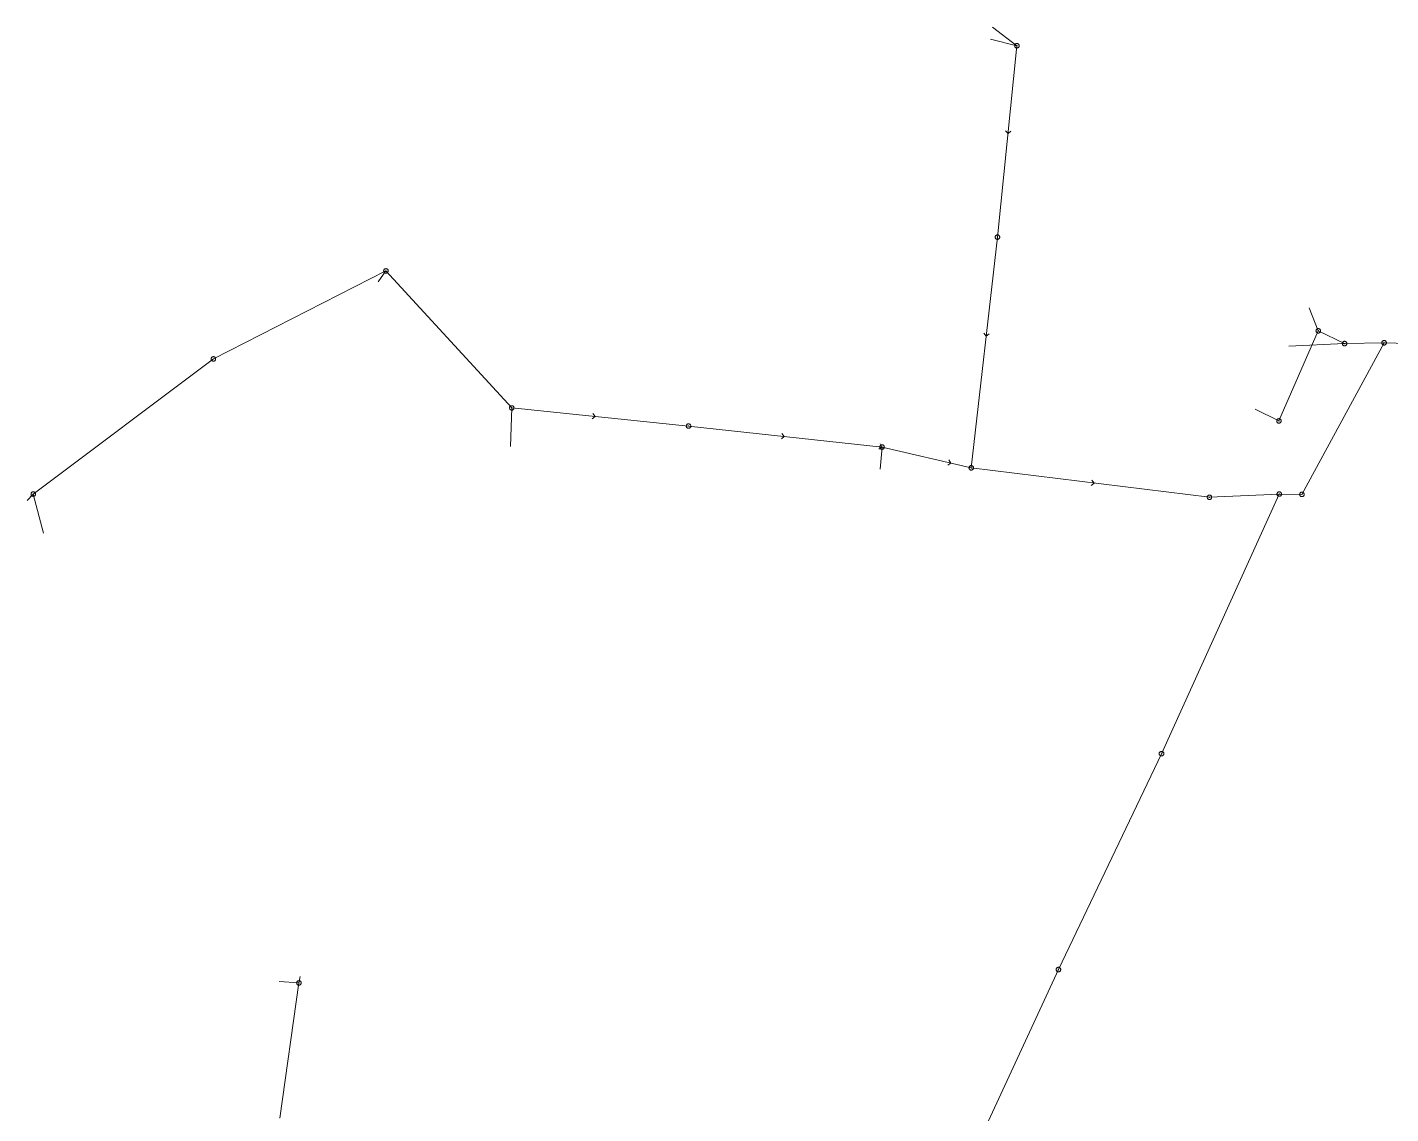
# Model space of a CAD drawing. Header units: metres. Extents: x 25504150 to 25508618, y 6694193 to 6702753.
# Drawn here: x 25504972.4 to 25505248.5, y 6697766 to 6697986.1 of the extents above; entities that cross this region are included whole.
import ezdxf

# ---------------------------------------------------------------- set-up
doc = ezdxf.new("R2010")
doc.units = ezdxf.units.M
for name, pattern in [('Sewer_node', [0]), ('Viemariputket', [0]), ('Viemarivarusteet', [0])]:
    doc.linetypes.add(name, pattern=pattern)
for name, color, linetype, lineweight in [('Sewer_node', 7, 'Sewer_node', 0), ('Viemariputket', 7, 'Viemariputket', 0), ('Viemarivarusteet', 7, 'Viemarivarusteet', 0)]:
    doc.layers.add(name, color=color, linetype=linetype, lineweight=lineweight)

msp = doc.modelspace()

# ---------------------------------------------------------------- linework, layer by layer
at = {"layer": 'Sewer_node', "color": 46, "linetype": 'Continuous', "true_color": 0x7f5f00, "flags": 128}
for points, elevation in [([(25505173.29, 6697982.38), (25505173.28, 6697982.45), (25505173.27, 6697982.52), (25505173.24, 6697982.59), (25505173.2, 6697982.65), (25505173.16, 6697982.71), (25505173.1, 6697982.75), (25505173.04, 6697982.79), (25505172.97, 6697982.82), (25505172.9, 6697982.83), (25505172.83, 6697982.84), (25505172.76, 6697982.83), (25505172.69, 6697982.82), (25505172.62, 6697982.79), (25505172.56, 6697982.75), (25505172.5, 6697982.71), (25505172.46, 6697982.65), (25505172.42, 6697982.59), (25505172.39, 6697982.52), (25505172.38, 6697982.45), (25505172.37, 6697982.38), (25505172.38, 6697982.31), (25505172.39, 6697982.24), (25505172.42, 6697982.17), (25505172.46, 6697982.11), (25505172.5, 6697982.05), (25505172.56, 6697982.01), (25505172.62, 6697981.97), (25505172.69, 6697981.94), (25505172.76, 6697981.93), (25505172.83, 6697981.92), (25505172.9, 6697981.93), (25505172.97, 6697981.94), (25505173.04, 6697981.97), (25505173.1, 6697982.01), (25505173.16, 6697982.05), (25505173.2, 6697982.11), (25505173.24, 6697982.17), (25505173.27, 6697982.24), (25505173.28, 6697982.31)], 41.85), ([(25505169.34, 6697943.6), (25505169.33, 6697943.67), (25505169.32, 6697943.74), (25505169.29, 6697943.81), (25505169.25, 6697943.87), (25505169.21, 6697943.93), (25505169.15, 6697943.97), (25505169.09, 6697944.01), (25505169.02, 6697944.04), (25505168.95, 6697944.05), (25505168.88, 6697944.06), (25505168.81, 6697944.05), (25505168.74, 6697944.04), (25505168.67, 6697944.01), (25505168.61, 6697943.97), (25505168.55, 6697943.93), (25505168.51, 6697943.87), (25505168.47, 6697943.81), (25505168.44, 6697943.74), (25505168.43, 6697943.67), (25505168.42, 6697943.6), (25505168.43, 6697943.53), (25505168.44, 6697943.46), (25505168.47, 6697943.39), (25505168.51, 6697943.33), (25505168.55, 6697943.27), (25505168.61, 6697943.23), (25505168.67, 6697943.19), (25505168.74, 6697943.16), (25505168.81, 6697943.15), (25505168.88, 6697943.14), (25505168.95, 6697943.15), (25505169.02, 6697943.16), (25505169.09, 6697943.19), (25505169.15, 6697943.23), (25505169.21, 6697943.27), (25505169.25, 6697943.33), (25505169.29, 6697943.39), (25505169.32, 6697943.46), (25505169.33, 6697943.53)], 40.78), ([(25505045.46, 6697936.76), (25505045.45, 6697936.83), (25505045.44, 6697936.9), (25505045.41, 6697936.97), (25505045.37, 6697937.03), (25505045.33, 6697937.09), (25505045.27, 6697937.13), (25505045.21, 6697937.17), (25505045.14, 6697937.2), (25505045.07, 6697937.21), (25505045, 6697937.22), (25505044.93, 6697937.21), (25505044.86, 6697937.2), (25505044.79, 6697937.17), (25505044.73, 6697937.13), (25505044.67, 6697937.09), (25505044.63, 6697937.03), (25505044.59, 6697936.97), (25505044.56, 6697936.9), (25505044.55, 6697936.83), (25505044.54, 6697936.76), (25505044.55, 6697936.69), (25505044.56, 6697936.62), (25505044.59, 6697936.55), (25505044.63, 6697936.49), (25505044.67, 6697936.43), (25505044.73, 6697936.39), (25505044.79, 6697936.35), (25505044.86, 6697936.32), (25505044.93, 6697936.31), (25505045, 6697936.3), (25505045.07, 6697936.31), (25505045.14, 6697936.32), (25505045.21, 6697936.35), (25505045.27, 6697936.39), (25505045.33, 6697936.43), (25505045.37, 6697936.49), (25505045.41, 6697936.55), (25505045.44, 6697936.62), (25505045.45, 6697936.69)], 44.51), ([(25505234.32, 6697924.62), (25505234.31, 6697924.69), (25505234.3, 6697924.76), (25505234.27, 6697924.83), (25505234.23, 6697924.89), (25505234.19, 6697924.95), (25505234.13, 6697924.99), (25505234.07, 6697925.03), (25505234, 6697925.06), (25505233.93, 6697925.07), (25505233.86, 6697925.08), (25505233.79, 6697925.07), (25505233.72, 6697925.06), (25505233.65, 6697925.03), (25505233.59, 6697924.99), (25505233.53, 6697924.95), (25505233.49, 6697924.89), (25505233.45, 6697924.83), (25505233.42, 6697924.76), (25505233.41, 6697924.69), (25505233.4, 6697924.62), (25505233.41, 6697924.55), (25505233.42, 6697924.48), (25505233.45, 6697924.41), (25505233.49, 6697924.35), (25505233.53, 6697924.29), (25505233.59, 6697924.25), (25505233.65, 6697924.21), (25505233.72, 6697924.18), (25505233.79, 6697924.17), (25505233.86, 6697924.16), (25505233.93, 6697924.17), (25505234, 6697924.18), (25505234.07, 6697924.21), (25505234.13, 6697924.25), (25505234.19, 6697924.29), (25505234.23, 6697924.35), (25505234.27, 6697924.41), (25505234.3, 6697924.48), (25505234.31, 6697924.55)], 40.26), ([(25505239.66, 6697922.05), (25505239.65, 6697922.12), (25505239.64, 6697922.19), (25505239.61, 6697922.26), (25505239.57, 6697922.32), (25505239.53, 6697922.38), (25505239.47, 6697922.42), (25505239.41, 6697922.46), (25505239.34, 6697922.49), (25505239.27, 6697922.5), (25505239.2, 6697922.51), (25505239.13, 6697922.5), (25505239.06, 6697922.49), (25505238.99, 6697922.46), (25505238.93, 6697922.42), (25505238.87, 6697922.38), (25505238.83, 6697922.32), (25505238.79, 6697922.26), (25505238.76, 6697922.19), (25505238.75, 6697922.12), (25505238.74, 6697922.05), (25505238.75, 6697921.98), (25505238.76, 6697921.91), (25505238.79, 6697921.84), (25505238.83, 6697921.78), (25505238.87, 6697921.72), (25505238.93, 6697921.68), (25505238.99, 6697921.64), (25505239.06, 6697921.61), (25505239.13, 6697921.6), (25505239.2, 6697921.59), (25505239.27, 6697921.6), (25505239.34, 6697921.61), (25505239.41, 6697921.64), (25505239.47, 6697921.68), (25505239.53, 6697921.72), (25505239.57, 6697921.78), (25505239.61, 6697921.84), (25505239.64, 6697921.91), (25505239.65, 6697921.98)], 40.04), ([(25505247.67, 6697922.19), (25505247.66, 6697922.26), (25505247.65, 6697922.33), (25505247.62, 6697922.4), (25505247.58, 6697922.46), (25505247.54, 6697922.52), (25505247.48, 6697922.56), (25505247.42, 6697922.6), (25505247.35, 6697922.63), (25505247.28, 6697922.64), (25505247.21, 6697922.65), (25505247.14, 6697922.64), (25505247.07, 6697922.63), (25505247, 6697922.6), (25505246.94, 6697922.56), (25505246.88, 6697922.52), (25505246.84, 6697922.46), (25505246.8, 6697922.4), (25505246.77, 6697922.33), (25505246.76, 6697922.26), (25505246.75, 6697922.19), (25505246.76, 6697922.12), (25505246.77, 6697922.05), (25505246.8, 6697921.98), (25505246.84, 6697921.92), (25505246.88, 6697921.86), (25505246.94, 6697921.82), (25505247, 6697921.78), (25505247.07, 6697921.75), (25505247.14, 6697921.74), (25505247.21, 6697921.73), (25505247.28, 6697921.74), (25505247.35, 6697921.75), (25505247.42, 6697921.78), (25505247.48, 6697921.82), (25505247.54, 6697921.86), (25505247.58, 6697921.92), (25505247.62, 6697921.98), (25505247.65, 6697922.05), (25505247.66, 6697922.12)], 39.48), ([(25505010.51, 6697918.93), (25505010.5, 6697919), (25505010.49, 6697919.07), (25505010.46, 6697919.14), (25505010.42, 6697919.2), (25505010.38, 6697919.26), (25505010.32, 6697919.3), (25505010.26, 6697919.34), (25505010.19, 6697919.37), (25505010.12, 6697919.38), (25505010.05, 6697919.39), (25505009.98, 6697919.38), (25505009.91, 6697919.37), (25505009.84, 6697919.34), (25505009.78, 6697919.3), (25505009.72, 6697919.26), (25505009.68, 6697919.2), (25505009.64, 6697919.14), (25505009.61, 6697919.07), (25505009.6, 6697919), (25505009.59, 6697918.93), (25505009.6, 6697918.86), (25505009.61, 6697918.79), (25505009.64, 6697918.72), (25505009.68, 6697918.66), (25505009.72, 6697918.6), (25505009.78, 6697918.56), (25505009.84, 6697918.52), (25505009.91, 6697918.49), (25505009.98, 6697918.48), (25505010.05, 6697918.47), (25505010.12, 6697918.48), (25505010.19, 6697918.49), (25505010.26, 6697918.52), (25505010.32, 6697918.56), (25505010.38, 6697918.6), (25505010.42, 6697918.66), (25505010.46, 6697918.72), (25505010.49, 6697918.79), (25505010.5, 6697918.86)], 46.02), ([(25505070.94, 6697908.99), (25505070.93, 6697909.06), (25505070.92, 6697909.13), (25505070.89, 6697909.2), (25505070.85, 6697909.26), (25505070.81, 6697909.32), (25505070.75, 6697909.36), (25505070.69, 6697909.4), (25505070.62, 6697909.43), (25505070.55, 6697909.44), (25505070.48, 6697909.45), (25505070.41, 6697909.44), (25505070.34, 6697909.43), (25505070.27, 6697909.4), (25505070.21, 6697909.36), (25505070.15, 6697909.32), (25505070.11, 6697909.26), (25505070.07, 6697909.2), (25505070.04, 6697909.13), (25505070.03, 6697909.06), (25505070.02, 6697908.99), (25505070.03, 6697908.92), (25505070.04, 6697908.85), (25505070.07, 6697908.78), (25505070.11, 6697908.72), (25505070.15, 6697908.66), (25505070.21, 6697908.62), (25505070.27, 6697908.58), (25505070.34, 6697908.55), (25505070.41, 6697908.54), (25505070.48, 6697908.53), (25505070.55, 6697908.54), (25505070.62, 6697908.55), (25505070.69, 6697908.58), (25505070.75, 6697908.62), (25505070.81, 6697908.66), (25505070.85, 6697908.72), (25505070.89, 6697908.78), (25505070.92, 6697908.85), (25505070.93, 6697908.92)], 44.37), ([(25505106.77, 6697905.33), (25505106.76, 6697905.4), (25505106.75, 6697905.47), (25505106.72, 6697905.54), (25505106.68, 6697905.6), (25505106.64, 6697905.66), (25505106.58, 6697905.7), (25505106.52, 6697905.74), (25505106.45, 6697905.77), (25505106.38, 6697905.78), (25505106.31, 6697905.79), (25505106.24, 6697905.78), (25505106.17, 6697905.77), (25505106.1, 6697905.74), (25505106.04, 6697905.7), (25505105.98, 6697905.66), (25505105.94, 6697905.6), (25505105.9, 6697905.54), (25505105.87, 6697905.47), (25505105.86, 6697905.4), (25505105.85, 6697905.33), (25505105.86, 6697905.26), (25505105.87, 6697905.19), (25505105.9, 6697905.12), (25505105.94, 6697905.06), (25505105.98, 6697905), (25505106.04, 6697904.96), (25505106.1, 6697904.92), (25505106.17, 6697904.89), (25505106.24, 6697904.88), (25505106.31, 6697904.87), (25505106.38, 6697904.88), (25505106.45, 6697904.89), (25505106.52, 6697904.92), (25505106.58, 6697904.96), (25505106.64, 6697905), (25505106.68, 6697905.06), (25505106.72, 6697905.12), (25505106.75, 6697905.19), (25505106.76, 6697905.26)], 42.56), ([(25505226.36, 6697906.37), (25505226.35, 6697906.44), (25505226.34, 6697906.51), (25505226.31, 6697906.58), (25505226.27, 6697906.64), (25505226.23, 6697906.7), (25505226.17, 6697906.74), (25505226.11, 6697906.78), (25505226.04, 6697906.81), (25505225.97, 6697906.82), (25505225.9, 6697906.83), (25505225.83, 6697906.82), (25505225.76, 6697906.81), (25505225.69, 6697906.78), (25505225.63, 6697906.74), (25505225.57, 6697906.7), (25505225.53, 6697906.64), (25505225.49, 6697906.58), (25505225.46, 6697906.51), (25505225.45, 6697906.44), (25505225.44, 6697906.37), (25505225.45, 6697906.3), (25505225.46, 6697906.23), (25505225.49, 6697906.16), (25505225.53, 6697906.1), (25505225.57, 6697906.04), (25505225.63, 6697906), (25505225.69, 6697905.96), (25505225.76, 6697905.93), (25505225.83, 6697905.92), (25505225.9, 6697905.91), (25505225.97, 6697905.92), (25505226.04, 6697905.93), (25505226.11, 6697905.96), (25505226.17, 6697906), (25505226.23, 6697906.04), (25505226.27, 6697906.1), (25505226.31, 6697906.16), (25505226.34, 6697906.23), (25505226.35, 6697906.3)], 40.07), ([(25505145.96, 6697901.06), (25505145.95, 6697901.13), (25505145.94, 6697901.2), (25505145.91, 6697901.27), (25505145.87, 6697901.33), (25505145.83, 6697901.39), (25505145.77, 6697901.43), (25505145.71, 6697901.47), (25505145.64, 6697901.5), (25505145.57, 6697901.51), (25505145.5, 6697901.52), (25505145.43, 6697901.51), (25505145.36, 6697901.5), (25505145.29, 6697901.47), (25505145.23, 6697901.43), (25505145.17, 6697901.39), (25505145.13, 6697901.33), (25505145.09, 6697901.27), (25505145.06, 6697901.2), (25505145.05, 6697901.13), (25505145.04, 6697901.06), (25505145.05, 6697900.99), (25505145.06, 6697900.92), (25505145.09, 6697900.85), (25505145.13, 6697900.79), (25505145.17, 6697900.73), (25505145.23, 6697900.69), (25505145.29, 6697900.65), (25505145.36, 6697900.62), (25505145.43, 6697900.61), (25505145.5, 6697900.6), (25505145.57, 6697900.61), (25505145.64, 6697900.62), (25505145.71, 6697900.65), (25505145.77, 6697900.69), (25505145.83, 6697900.73), (25505145.87, 6697900.79), (25505145.91, 6697900.85), (25505145.94, 6697900.92), (25505145.95, 6697900.99)], 40.59), ([(25505164.03, 6697896.86), (25505164.02, 6697896.93), (25505164.01, 6697897), (25505163.98, 6697897.07), (25505163.94, 6697897.13), (25505163.9, 6697897.19), (25505163.84, 6697897.23), (25505163.78, 6697897.27), (25505163.71, 6697897.3), (25505163.64, 6697897.31), (25505163.57, 6697897.32), (25505163.5, 6697897.31), (25505163.43, 6697897.3), (25505163.36, 6697897.27), (25505163.3, 6697897.23), (25505163.24, 6697897.19), (25505163.2, 6697897.13), (25505163.16, 6697897.07), (25505163.13, 6697897), (25505163.12, 6697896.93), (25505163.11, 6697896.86), (25505163.12, 6697896.79), (25505163.13, 6697896.72), (25505163.16, 6697896.65), (25505163.2, 6697896.59), (25505163.24, 6697896.53), (25505163.3, 6697896.49), (25505163.36, 6697896.45), (25505163.43, 6697896.42), (25505163.5, 6697896.41), (25505163.57, 6697896.4), (25505163.64, 6697896.41), (25505163.71, 6697896.42), (25505163.78, 6697896.45), (25505163.84, 6697896.49), (25505163.9, 6697896.53), (25505163.94, 6697896.59), (25505163.98, 6697896.65), (25505164.01, 6697896.72), (25505164.02, 6697896.79)], 40.38), ([(25504974.03, 6697891.54), (25504974.02, 6697891.61), (25504974.01, 6697891.68), (25504973.98, 6697891.75), (25504973.94, 6697891.81), (25504973.9, 6697891.87), (25504973.84, 6697891.91), (25504973.78, 6697891.95), (25504973.71, 6697891.98), (25504973.64, 6697891.99), (25504973.57, 6697892), (25504973.5, 6697891.99), (25504973.43, 6697891.98), (25504973.36, 6697891.95), (25504973.3, 6697891.91), (25504973.24, 6697891.87), (25504973.2, 6697891.81), (25504973.16, 6697891.75), (25504973.13, 6697891.68), (25504973.12, 6697891.61), (25504973.11, 6697891.54), (25504973.12, 6697891.47), (25504973.13, 6697891.4), (25504973.16, 6697891.33), (25504973.2, 6697891.27), (25504973.24, 6697891.21), (25504973.3, 6697891.17), (25504973.36, 6697891.13), (25504973.43, 6697891.1), (25504973.5, 6697891.09), (25504973.57, 6697891.08), (25504973.64, 6697891.09), (25504973.71, 6697891.1), (25504973.78, 6697891.13), (25504973.84, 6697891.17), (25504973.9, 6697891.21), (25504973.94, 6697891.27), (25504973.98, 6697891.33), (25504974.01, 6697891.4), (25504974.02, 6697891.47)], 46.75), ([(25505226.41, 6697891.55), (25505226.4, 6697891.62), (25505226.39, 6697891.69), (25505226.36, 6697891.76), (25505226.32, 6697891.82), (25505226.28, 6697891.88), (25505226.22, 6697891.92), (25505226.16, 6697891.96), (25505226.09, 6697891.99), (25505226.02, 6697892), (25505225.95, 6697892.01), (25505225.88, 6697892), (25505225.81, 6697891.99), (25505225.74, 6697891.96), (25505225.68, 6697891.92), (25505225.62, 6697891.88), (25505225.58, 6697891.82), (25505225.54, 6697891.76), (25505225.51, 6697891.69), (25505225.5, 6697891.62), (25505225.49, 6697891.55), (25505225.5, 6697891.48), (25505225.51, 6697891.41), (25505225.54, 6697891.34), (25505225.58, 6697891.28), (25505225.62, 6697891.22), (25505225.68, 6697891.18), (25505225.74, 6697891.14), (25505225.81, 6697891.11), (25505225.88, 6697891.1), (25505225.95, 6697891.09), (25505226.02, 6697891.1), (25505226.09, 6697891.11), (25505226.16, 6697891.14), (25505226.22, 6697891.18), (25505226.28, 6697891.22), (25505226.32, 6697891.28), (25505226.36, 6697891.34), (25505226.39, 6697891.41), (25505226.4, 6697891.48)], 40.26), ([(25505231.01, 6697891.48), (25505231, 6697891.55), (25505230.99, 6697891.62), (25505230.96, 6697891.69), (25505230.92, 6697891.75), (25505230.88, 6697891.81), (25505230.82, 6697891.85), (25505230.76, 6697891.89), (25505230.69, 6697891.92), (25505230.62, 6697891.93), (25505230.55, 6697891.94), (25505230.48, 6697891.93), (25505230.41, 6697891.92), (25505230.34, 6697891.89), (25505230.28, 6697891.85), (25505230.22, 6697891.81), (25505230.18, 6697891.75), (25505230.14, 6697891.69), (25505230.11, 6697891.62), (25505230.1, 6697891.55), (25505230.09, 6697891.48), (25505230.1, 6697891.41), (25505230.11, 6697891.34), (25505230.14, 6697891.27), (25505230.18, 6697891.21), (25505230.22, 6697891.15), (25505230.28, 6697891.11), (25505230.34, 6697891.07), (25505230.41, 6697891.04), (25505230.48, 6697891.03), (25505230.55, 6697891.02), (25505230.62, 6697891.03), (25505230.69, 6697891.04), (25505230.76, 6697891.07), (25505230.82, 6697891.11), (25505230.88, 6697891.15), (25505230.92, 6697891.21), (25505230.96, 6697891.27), (25505230.99, 6697891.34), (25505231, 6697891.41)], 40.04), ([(25505212.27, 6697890.89), (25505212.26, 6697890.96), (25505212.25, 6697891.03), (25505212.22, 6697891.1), (25505212.18, 6697891.16), (25505212.14, 6697891.22), (25505212.08, 6697891.26), (25505212.02, 6697891.3), (25505211.95, 6697891.33), (25505211.88, 6697891.34), (25505211.81, 6697891.35), (25505211.74, 6697891.34), (25505211.67, 6697891.33), (25505211.6, 6697891.3), (25505211.54, 6697891.26), (25505211.48, 6697891.22), (25505211.44, 6697891.16), (25505211.4, 6697891.1), (25505211.37, 6697891.03), (25505211.36, 6697890.96), (25505211.35, 6697890.89), (25505211.36, 6697890.82), (25505211.37, 6697890.75), (25505211.4, 6697890.68), (25505211.44, 6697890.62), (25505211.48, 6697890.56), (25505211.54, 6697890.52), (25505211.6, 6697890.48), (25505211.67, 6697890.45), (25505211.74, 6697890.44), (25505211.81, 6697890.43), (25505211.88, 6697890.44), (25505211.95, 6697890.45), (25505212.02, 6697890.48), (25505212.08, 6697890.52), (25505212.14, 6697890.56), (25505212.18, 6697890.62), (25505212.22, 6697890.68), (25505212.25, 6697890.75), (25505212.26, 6697890.82)], 40.12), ([(25505202.57, 6697838.94), (25505202.56, 6697839.01), (25505202.55, 6697839.08), (25505202.52, 6697839.15), (25505202.48, 6697839.21), (25505202.44, 6697839.27), (25505202.38, 6697839.31), (25505202.32, 6697839.35), (25505202.25, 6697839.38), (25505202.18, 6697839.39), (25505202.11, 6697839.4), (25505202.04, 6697839.39), (25505201.97, 6697839.38), (25505201.9, 6697839.35), (25505201.84, 6697839.31), (25505201.78, 6697839.27), (25505201.74, 6697839.21), (25505201.7, 6697839.15), (25505201.67, 6697839.08), (25505201.66, 6697839.01), (25505201.65, 6697838.94), (25505201.66, 6697838.87), (25505201.67, 6697838.8), (25505201.7, 6697838.73), (25505201.74, 6697838.67), (25505201.78, 6697838.61), (25505201.84, 6697838.57), (25505201.9, 6697838.53), (25505201.97, 6697838.5), (25505202.04, 6697838.49), (25505202.11, 6697838.48), (25505202.18, 6697838.49), (25505202.25, 6697838.5), (25505202.32, 6697838.53), (25505202.38, 6697838.57), (25505202.44, 6697838.61), (25505202.48, 6697838.67), (25505202.52, 6697838.73), (25505202.55, 6697838.8), (25505202.56, 6697838.87)], 40.79), ([(25505181.7, 6697795.21), (25505181.69, 6697795.28), (25505181.68, 6697795.35), (25505181.65, 6697795.42), (25505181.61, 6697795.48), (25505181.57, 6697795.54), (25505181.51, 6697795.58), (25505181.45, 6697795.62), (25505181.38, 6697795.65), (25505181.31, 6697795.66), (25505181.24, 6697795.67), (25505181.17, 6697795.66), (25505181.1, 6697795.65), (25505181.03, 6697795.62), (25505180.97, 6697795.58), (25505180.91, 6697795.54), (25505180.87, 6697795.48), (25505180.83, 6697795.42), (25505180.8, 6697795.35), (25505180.79, 6697795.28), (25505180.78, 6697795.21), (25505180.79, 6697795.14), (25505180.8, 6697795.07), (25505180.83, 6697795), (25505180.87, 6697794.94), (25505180.91, 6697794.88), (25505180.97, 6697794.84), (25505181.03, 6697794.8), (25505181.1, 6697794.77), (25505181.17, 6697794.76), (25505181.24, 6697794.75), (25505181.31, 6697794.76), (25505181.38, 6697794.77), (25505181.45, 6697794.8), (25505181.51, 6697794.84), (25505181.57, 6697794.88), (25505181.61, 6697794.94), (25505181.65, 6697795), (25505181.68, 6697795.07), (25505181.69, 6697795.14)], 41.2), ([(25505027.84, 6697792.49), (25505027.83, 6697792.56), (25505027.82, 6697792.63), (25505027.79, 6697792.7), (25505027.75, 6697792.76), (25505027.71, 6697792.82), (25505027.65, 6697792.86), (25505027.59, 6697792.9), (25505027.52, 6697792.93), (25505027.45, 6697792.94), (25505027.38, 6697792.95), (25505027.31, 6697792.94), (25505027.24, 6697792.93), (25505027.17, 6697792.9), (25505027.11, 6697792.86), (25505027.05, 6697792.82), (25505027.01, 6697792.76), (25505026.97, 6697792.7), (25505026.94, 6697792.63), (25505026.93, 6697792.56), (25505026.92, 6697792.49), (25505026.93, 6697792.42), (25505026.94, 6697792.35), (25505026.97, 6697792.28), (25505027.01, 6697792.22), (25505027.05, 6697792.16), (25505027.11, 6697792.12), (25505027.17, 6697792.08), (25505027.24, 6697792.05), (25505027.31, 6697792.04), (25505027.38, 6697792.03), (25505027.45, 6697792.04), (25505027.52, 6697792.05), (25505027.59, 6697792.08), (25505027.65, 6697792.12), (25505027.71, 6697792.16), (25505027.75, 6697792.22), (25505027.79, 6697792.28), (25505027.82, 6697792.35), (25505027.83, 6697792.42)], 48.02)]:
    msp.add_lwpolyline(points, close=True, dxfattribs=dict(at, elevation=elevation))
for points in [[(25505170.54, 6697965.15), (25505171.02, 6697964.58), (25505171.59, 6697965.05)], [(25505166.13, 6697924.12), (25505166.6, 6697923.54), (25505167.18, 6697924)], [(25505086.81, 6697906.78), (25505087.38, 6697907.26), (25505086.91, 6697907.84)], [(25505125.11, 6697902.74), (25505125.69, 6697903.22), (25505125.23, 6697903.8)], [(25505144.86, 6697900.66), (25505145.49, 6697901.06), (25505145.1, 6697901.69)], [(25505158.81, 6697897.42), (25505159.44, 6697897.82), (25505159.05, 6697898.45)], [(25505187.86, 6697893.31), (25505188.45, 6697893.78), (25505188, 6697894.36)]]:
    msp.add_lwpolyline(points, dxfattribs=at)
at = {"layer": 'Viemariputket', "color": 1, "linetype": 'Continuous', "lineweight": 15}
for p, q in [((25505172.83, 6697982.38), (25505167.86, 6697986.13)), ((25505172.83, 6697982.38), (25505167.5, 6697983.7)), ((25505168.88, 6697943.6), (25505172.83, 6697982.38)), ((25505163.57, 6697896.86), (25505168.88, 6697943.6)), ((25505045, 6697936.76), (25505010.05, 6697918.93)), ((25505045, 6697936.76), (25505043.46, 6697934.58)), ((25505070.48, 6697908.99), (25505045, 6697936.76)), ((25505233.86, 6697924.62), (25505232.01, 6697929.28)), ((25505233.86, 6697924.62), (25505225.9, 6697906.37)), ((25505247.21, 6697922.19), (25505230.55, 6697891.48)), ((25505239.2, 6697922.05), (25505233.86, 6697924.62)), ((25505247.21, 6697922.19), (25505239.2, 6697922.05)), ((25505276.89, 6697921.23), (25505247.21, 6697922.19)), ((25505239.2, 6697922.05), (25505227.87, 6697921.49)), ((25505010.05, 6697918.93), (25504973.57, 6697891.54)), ((25505070.48, 6697908.99), (25505070.23, 6697901.2)), ((25505106.31, 6697905.33), (25505070.48, 6697908.99)), ((25505225.9, 6697906.37), (25505221.11, 6697908.76)), ((25505145.5, 6697901.06), (25505106.31, 6697905.33)), ((25505145.5, 6697901.06), (25505145.14, 6697896.56)), ((25505163.57, 6697896.86), (25505145.5, 6697901.06)), ((25505211.81, 6697890.89), (25505163.57, 6697896.86)), ((25504973.57, 6697891.54), (25504972.35, 6697890.27)), ((25504973.57, 6697891.54), (25504975.66, 6697883.62)), ((25505225.95, 6697891.55), (25505202.11, 6697838.94)), ((25505225.95, 6697891.55), (25505211.81, 6697890.89)), ((25505230.55, 6697891.48), (25505225.95, 6697891.55)), ((25505202.11, 6697838.94), (25505181.24, 6697795.21)), ((25505181.24, 6697795.21), (25505164.58, 6697759.19)), ((25505027.38, 6697792.49), (25505023.35, 6697792.79)), ((25505023.5, 6697765.1), (25505027.38, 6697792.49)), ((25505027.38, 6697792.49), (25505027.6, 6697793.8))]:
    msp.add_line(p, q, dxfattribs=at)
at = {"layer": 'Viemarivarusteet', "color": 1}
for p in [(25505172.83, 6697982.38, 41.85), (25505168.88, 6697943.6, 40.78), (25505045, 6697936.76, 44.51), (25505233.86, 6697924.62, 40.26), (25505247.21, 6697922.19, 39.48), (25505239.2, 6697922.05, 40.04), (25505010.05, 6697918.93, 46.02), (25505070.48, 6697908.99, 44.37), (25505225.9, 6697906.37, 40.07), (25505106.31, 6697905.33, 42.56), (25505145.5, 6697901.06, 40.59), (25505163.57, 6697896.86, 40.38), (25504973.57, 6697891.54, 46.75), (25505211.81, 6697890.89, 40.12), (25505225.95, 6697891.55, 40.26), (25505230.55, 6697891.48, 40.04), (25505202.11, 6697838.94, 40.79), (25505181.24, 6697795.21, 41.2), (25505027.38, 6697792.49, 48.02)]:
    msp.add_point(p, dxfattribs=at)

doc.saveas('drawing.dxf')
